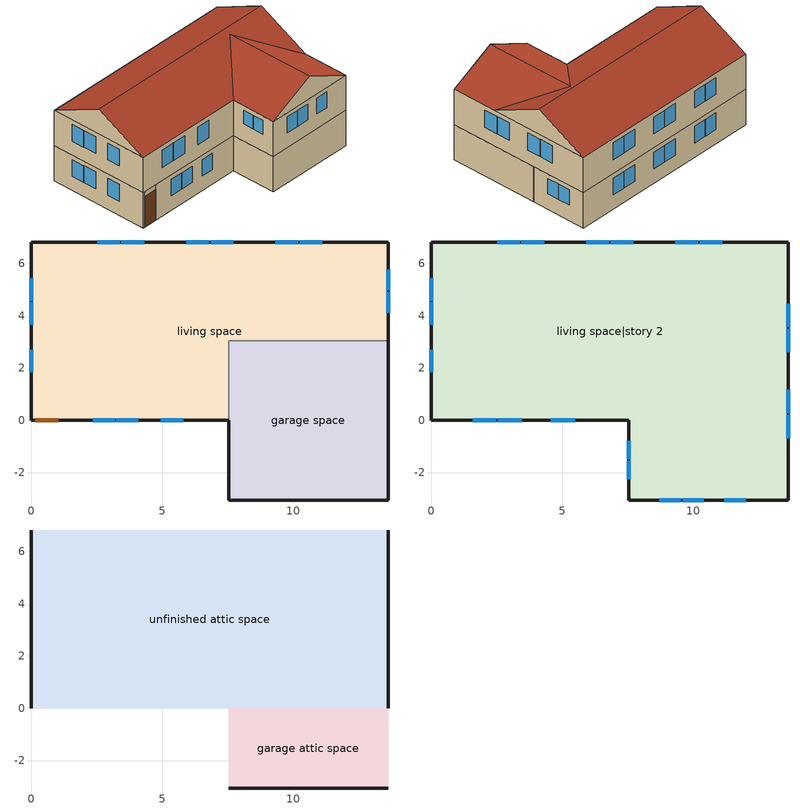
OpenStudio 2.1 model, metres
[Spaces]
garage space
 floor ground: 7.54,-3.05 7.54,3.05 13.63,3.05 13.63,-3.05 z0
 wall outside: 7.54,0 7.54,-3.05 13.63,-3.05 13.63,3.05 z0:2.44
 wall to living space: 13.63,3.05 7.54,3.05 7.54,0 z0:2.44
living space
 floor ground: 0,0 0,6.82 13.63,6.82 13.63,3.05 7.54,3.05 7.54,0 z0
 wall outside: 13.63,3.05 13.63,6.82 0,6.82 0,0 0.13,0 1.05,0 7.54,0 z0:2.44
 window: 2.33,0 3.18,0 / 3.24,0 4.09,0 / 4.95,0 5.8,0 z1.01:2.13; 11.12,6.82 10.25,6.82 / 10.19,6.82 9.33,6.82 / 7.71,6.82 6.85,6.82 / 6.79,6.82 5.92,6.82 / 4.3,6.82 3.44,6.82 / 3.38,6.82 2.51,6.82 / 0,5.44 0,4.57 / 0,4.51 0,3.65 / 0,2.7 0,1.84 z0.98:2.13; 13.63,4.11 13.63,4.9 / 13.63,4.96 13.63,5.75 z1.08:2.13
 door: 0.15,0 1.02,0 z0:2.13
living space|story 2
 floor to garage space: 13.63,3.05 13.63,-3.05 7.54,-3.05 7.54,0 7.54,3.05 z2.44
 floor to living space: 13.63,6.82 13.63,3.05 7.54,3.05 7.54,0 0,0 0,6.82 z2.44
 wall outside: 0,6.82 0,0 7.54,0 7.54,-3.05 13.63,-3.05 13.63,6.82 0,6.82 z2.44:4.88
 window: 8.72,-3.05 9.54,-3.05 / 9.6,-3.05 10.42,-3.05 / 11.19,-3.05 12.01,-3.05 z3.48:4.57; 1.57,0 2.48,0 / 2.54,0 3.45,0 / 4.57,0 5.48,0 z3.36:4.57; 11.12,6.82 10.25,6.82 / 10.19,6.82 9.33,6.82 / 7.71,6.82 6.85,6.82 / 6.79,6.82 5.92,6.82 / 4.3,6.82 3.44,6.82 / 3.38,6.82 2.51,6.82 / 0,5.44 0,4.57 / 0,4.51 0,3.65 / 0,2.7 0,1.84 z3.42:4.57; 7.54,-0.79 7.54,-1.49 / 7.54,-1.55 7.54,-2.26 z3.63:4.57; 13.63,-0.69 13.63,0.21 / 13.63,0.27 13.63,1.17 / 13.63,2.6 13.63,3.5 / 13.63,3.56 13.63,4.46 z3.37:4.57
unfinished attic space
 floor to living space|story 2: 13.63,6.82 13.63,0 0,0 0,6.82 z4.88
 wall outside: 0,3.41,6.58 0,6.82,4.88 0,0,4.88; 13.63,3.41,6.58 13.63,0,4.88 13.63,6.82,4.88
 roof outside: 0,3.41,6.58 13.63,3.41,6.58 13.63,6.82,4.88 0,6.82,4.88; 0,3.41,6.58 0,0,4.88 7.54,0,4.88 10.58,3.05,6.4 13.63,0,4.88 13.63,3.41,6.58
garage attic space
 floor to living space|story 2: 7.54,-3.05 7.54,0 13.63,0 13.63,-3.05 z4.88
 wall outside: 7.54,-3.05,4.88 13.63,-3.05,4.88 10.58,-3.05,6.4
 roof outside: 7.54,0,4.88 7.54,-3.05,4.88 10.58,-3.05,6.4 10.58,3.05,6.4; 13.63,0,4.88 10.58,3.05,6.4 10.58,-3.05,6.4 13.63,-3.05,4.88
[Building]
Building: Standards Number of Stories=2; Standards Number of Above Ground Stories=2; Standards Building Type=singlefamilydetached; Standards Number of Living Units=1
[ThermalZone] Use Ideal Air Loads=No
living zone; garage zone; unfinished attic zone
[Sizing:Zone] Zone Cooling Design Supply Air Temperature Input Method=SupplyAirTemperature; Zone Cooling Design Supply Air Temperature {C}=14; Zone Cooling Design Supply Air Temperature Difference {deltaC}=11.11; Zone Heating Design Supply Air Temperature Input Method=SupplyAirTemperature; Zone Heating Design Supply Air Temperature {C}=40; Zone Heating Design Supply Air Temperature Difference {deltaC}=11.11; Zone Cooling Design Supply Air Humidity Ratio {kg-H2O/kg-air}=0.0085; Zone Heating Design Supply Air Humidity Ratio {kg-H2O/kg-air}=0.008; Cooling Design Air Flow Method=DesignDay; Heating Design Air Flow Method=DesignDay; Account for Dedicated Outdoor Air System=No; Dedicated Outdoor Air System Control Strategy=NeutralSupplyAir; Dedicated Outdoor Air Low Setpoint Temperature for Design {C}=autosize; Dedicated Outdoor Air High Setpoint Temperature for Design {C}=autosize
living zone; garage zone; unfinished attic zone
[Space] Building Unit=unit 1
Name | Thermal Zone
garage space | garage zone
living space; living space|story 2 | living zone
unfinished attic space; garage attic space | unfinished attic zone
[BuildingUnit]
unit 1: Building Unit Type=Residential; Building Unit Feature Name 1=SizingInfoGarageFracUnderFinishedSpace; Building Unit Feature Data Type 1=Double; Building Unit Feature Value 1=1
